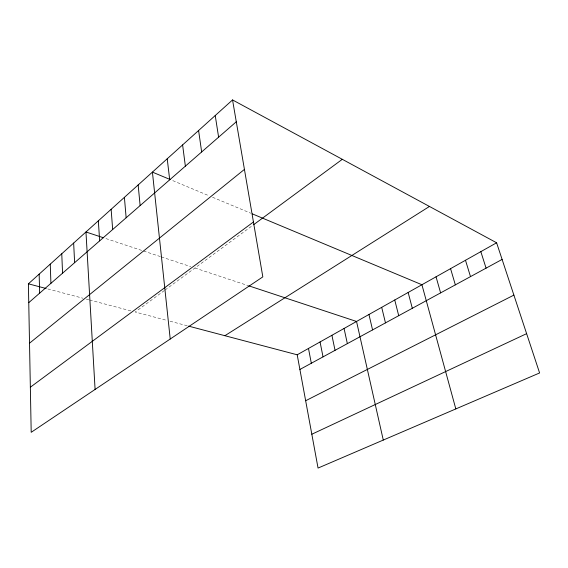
<?xml version="1.0" encoding="UTF-8"?>
<svg xmlns="http://www.w3.org/2000/svg" width="568" height="568" viewBox="0 0 568 568"><rect width="100%" height="100%" fill="white"/><g stroke="black" fill="none" stroke-linecap="round" stroke-linejoin="round"><path stroke-width="0.43" stroke-dasharray="2.84 2.13" d="M164.322 290.553L135.198 312.024L166.779 320.359M165.018 290.035L252.93 225.212M47.826 288.956L82.985 298.236M86.286 299.109L88.778 299.769M89.609 299.989L130.917 310.895M170.066 321.232L187.752 325.897M105.918 238.574L141.872 250.467M143.548 251.02L160.503 256.63M161.305 256.892L190.777 266.64M194.895 268.004L247.854 285.519M172.757 180.617L209.28 195.882M212.531 197.238L250.729 213.199"/><path stroke-width="0.85" d="M232.546 99.932L262.828 276.879L31.197 432.312L28.4 283.822L232.546 99.932L496.61 242.784L539.6 372.956L318.052 468.067L297.199 354.794L188.604 326.124M28.755 302.652L236.288 121.779M29.522 343.193L244.432 169.392M30.352 387.213L253.434 221.996M253.612 224.708L342.305 159.31M224.892 335.702L429.458 206.454M297.199 354.794L496.61 242.784M299.897 369.463L502.105 259.42M305.655 400.738L513.891 295.104M311.825 434.236L526.621 333.657M28.4 283.822L46.136 288.509M103.426 237.751L85.96 231.978L95.09 389.435M248.656 285.782L356.541 321.467L383.279 440.065M170.315 179.594L152.416 172.118L170.222 339.018M252.298 213.859L421.917 284.738L455.82 408.925M480.833 251.645L486.073 268.139M465.49 260.265L470.496 276.616M450.566 268.65L455.344 284.866M436.046 276.801L440.612 292.882M408.151 292.47L412.311 308.282M394.746 300.003L398.715 315.68M381.689 307.338L385.473 322.887M368.951 314.487L372.565 329.916M344.066 328.467L347.353 343.633M331.911 335.297L335.042 350.335M320.054 341.957L323.036 356.874M308.488 348.454L311.321 363.243M215.229 115.531L218.616 137.179M198.594 130.519L201.661 151.961M182.605 144.925L185.367 166.161M167.219 158.777L169.704 179.808M138.152 184.962L140.126 205.588M124.399 197.352L126.146 217.771M111.129 209.301L112.67 229.522M98.328 220.838L99.663 240.853M73.655 243.061L74.621 262.679M61.763 253.775L62.565 273.187M50.268 264.127L50.914 283.34M39.156 274.138L39.646 293.159"/></g></svg>
